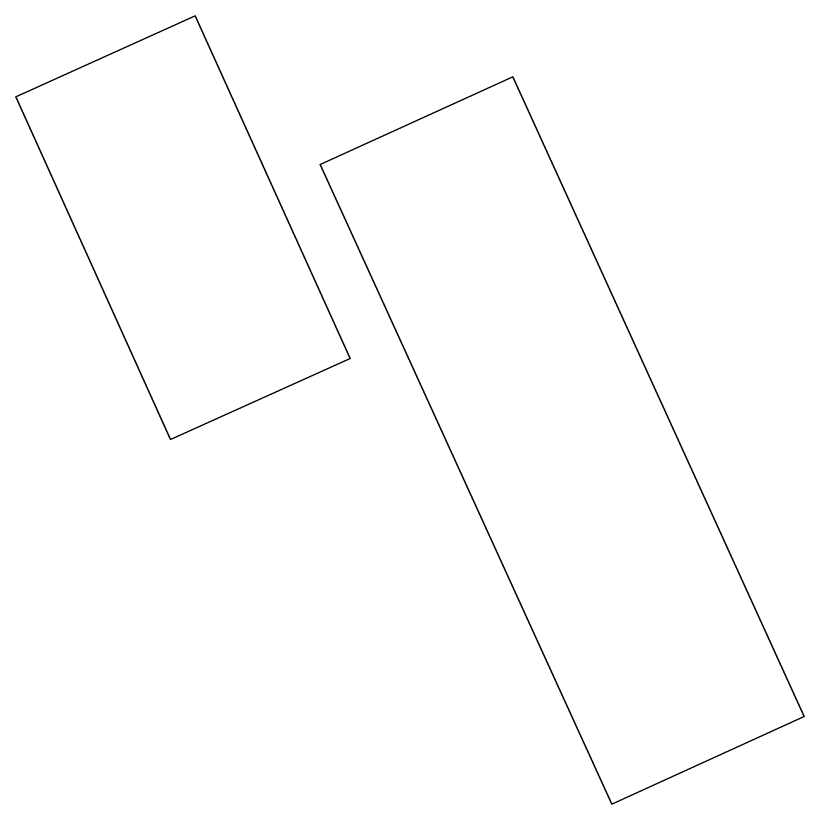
# Model space of a CAD drawing. Header units: metres. Extents: x -113 to 84, y -178 to 77.
# Drawn here: x 4.2 to 69.3, y -176.9 to -111.7 of the extents above; entities that cross this region are included whole.
import ezdxf

# ---------------------------------------------------------------- set-up
doc = ezdxf.new("R2010")
doc.units = ezdxf.units.M

msp = doc.modelspace()

# ---------------------------------------------------------------- linework, layer by layer
at = {"layer": 'Fixed Shading', "color": 5}
for points in [[(4.18134, -118.42675, 15.95359), (4.18134, -118.42675), (19.01346, -111.7328), (19.01346, -111.7328, 15.95359)], [(19.01346, -111.7328, 15.95359), (19.01346, -111.7328), (4.18134, -118.42675), (4.18134, -118.42675, 15.95359)], [(19.01346, -111.7328, 15.95359), (19.01346, -111.7328), (31.79495, -140.0533), (31.79495, -140.0533, 15.95359)], [(31.79495, -140.0533, 15.95359), (31.79495, -140.0533), (19.01346, -111.7328), (19.01346, -111.7328, 15.95359)], [(29.33486, -124.014, 30.96443), (29.33486, -124.014), (45.24215, -116.76864), (45.24215, -116.76864, 30.96443)], [(45.24215, -116.76864, 30.96443), (45.24215, -116.76864), (29.33486, -124.014), (29.33486, -124.014, 30.96443)], [(45.24215, -116.76864, 30.96443), (45.24215, -116.76864), (69.31799, -169.62743), (69.31799, -169.62743, 30.96443)], [(69.31799, -169.62743, 30.96443), (69.31799, -169.62743), (45.24215, -116.76864), (45.24215, -116.76864, 30.96443)], [(16.96314, -146.7473, 15.95359), (16.96314, -146.7473), (4.18134, -118.42675), (4.18134, -118.42675, 15.95359)], [(4.18134, -118.42675, 15.95359), (4.18134, -118.42675), (16.96314, -146.7473), (16.96314, -146.7473, 15.95359)], [(53.4107, -176.87279, 30.96443), (53.4107, -176.87279), (29.33486, -124.014), (29.33486, -124.014, 30.96443)], [(29.33486, -124.014, 30.96443), (29.33486, -124.014), (53.4107, -176.87279), (53.4107, -176.87279, 30.96443)], [(31.79495, -140.0533, 15.95359), (31.79495, -140.0533), (16.96314, -146.7473), (16.96314, -146.7473, 15.95359)], [(16.96314, -146.7473, 15.95359), (16.96314, -146.7473), (31.79495, -140.0533), (31.79495, -140.0533, 15.95359)], [(69.31799, -169.62743, 30.96443), (69.31799, -169.62743), (53.4107, -176.87279), (53.4107, -176.87279, 30.96443)], [(53.4107, -176.87279, 30.96443), (53.4107, -176.87279), (69.31799, -169.62743), (69.31799, -169.62743, 30.96443)]]:
    msp.add_3dface(points, dxfattribs=at)

doc.saveas('drawing.dxf')
